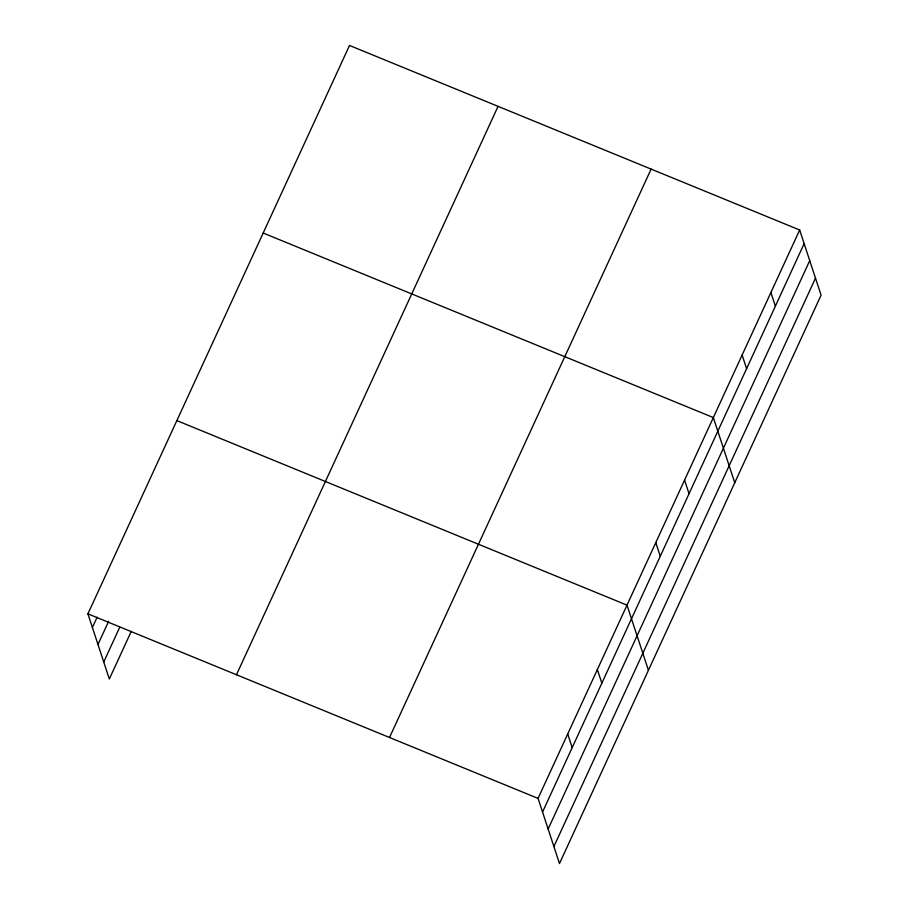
<?xml version="1.0" encoding="UTF-8"?>
<svg xmlns="http://www.w3.org/2000/svg" width="909" height="909" viewBox="0 0 909 909"><rect width="100%" height="100%" fill="white"/><g stroke="black" fill="none" stroke-linecap="round" stroke-linejoin="round"><path stroke-width="1.36" d="M131.271 631.335L109.33 679L87.912 613.848L349.511 45.45L799.67 230L821.088 295.152L559.49 863.55L538.06 798.397L799.67 230M92.388 627.471L97.138 617.166M97.979 644.481L108.648 621.29M103.74 662.002L119.749 627.21M236.465 674.751L498.064 106.353M389.518 737.494L651.117 169.097M542.548 812.021L804.147 243.623M548.138 829.019L809.737 260.622M553.899 846.54L815.498 278.143M263.19 233.022L713.338 417.572L734.756 482.724M176.857 420.594L627.005 605.144L648.435 670.297M87.912 613.848L538.06 798.397M770.889 292.516L775.366 306.14M742.119 355.044L746.596 368.668M684.568 480.088L689.045 493.712M655.787 542.616L660.264 556.24M597.361 669.558L601.838 683.182M567.716 733.972L572.193 747.596"/></g></svg>
